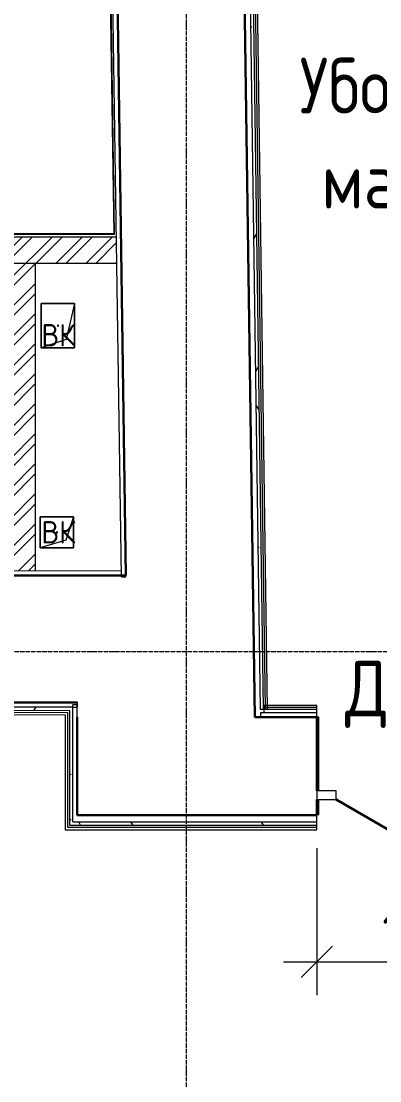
# Model space of a CAD drawing. Header units: millimetres. Extents: x 504091 to 2165846, y 135022 to 442887.
# Drawn here: x 1437857 to 1439468, y 315840 to 320595 of the extents above; entities that cross this region are included whole.
import ezdxf

# ---------------------------------------------------------------- set-up
doc = ezdxf.new("R2010")
doc.units = ezdxf.units.MM
doc.linetypes.add('ADSK_Линия сетки', pattern=[25, 20, -2.5, 0, -2.5])
doc.linetypes.add('осеваяX2', pattern=[4, 2.5, -0.5, 0.5, -0.5])
doc.layers.get('Defpoints').update_dxf_attribs({"color": 255})
for name, color, linetype, lineweight in [('Аннотация', 7, 'Continuous', 9), ('Двери', 7, 'Continuous', 20), ('Марки дверей', 7, 'Continuous', 20), ('Марки помещений', 7, 'Continuous', 20), ('Обобщенные модели', 7, 'Continuous', 18), ('Оси', 165, 'осеваяX2', 13), ('Перекрытие', 7, 'Continuous', 18), ('размеры', 7, 'Continuous', 9), ('Стены внутренние', 7, 'Continuous', 18), ('Стены несущие', 7, 'Continuous', 30), ('Стены отделка', 7, 'Continuous', 30), ('Стены штриховка', 7, 'Continuous', 18)]:
    doc.layers.add(name, color=color, linetype=linetype, lineweight=lineweight)
doc.styles.add('GOST Common_2', font='GOST_Common.ttf', dxfattribs={"width": 0.9, "height": 200})
doc.styles.add('GOST Common_4', font='GOST_Common.ttf', dxfattribs={"width": 0.9, "height": 200})
doc.styles.add('GOST Common_5', font='GOST_Common.ttf', dxfattribs={"height": 250})
doc.dimstyles.new('ADSK_Основной_2_мм', dxfattribs={"dimscale": 304.8, "dimtxt": 201.142999, "dimasz": 0.463911, "dimexe": 0.492126, "dimexo": 0.492126, "dimgap": 0.098425, "dimtad": 1, "dimrnd": 0.01, "dimdsep": 46, "dimtxsty": 'GOST Common_4', "dimblk1": 'OBLIQUE', "dimblk2": 'OBLIQUE', "dimsah": 1, "dimcen": 0.09, "dimdle": 0.492126, "dimazin": 2, "dimtfac": 1, "dimtdec": 4, "dimtix": 1, "dimtmove": 0, "dimatfit": 3, "dimfxl": 0, "dimtvp": 1, "dimtolj": 1, "dimtzin": 0, "dimlwd": 20, "dimlwe": 20, "dimarcsym": 0})
pattern_1 = [(0, (1400150.29, 304821.34), (406.4, 101.6), [33.528, -271.272, 33.528, -271.272, -1625.6]), (0, (1400150.29, 304821.34), (406.4, 101.6), [-609.6, 33.528, -576.072, 33.528, -271.272, -711.2]), (0, (1400150.29, 304821.34), (406.4, 101.6), [-1524, 33.528, -169.672, 33.528, -474.472]), (120, (1400302.69, 304872.14), (-291.18818, 301.15272), [33.528, -271.272, 33.528, -271.272, -1625.6]), (120, (1400302.69, 304872.14), (-291.18818, 301.15272), [-609.6, 33.528, -576.072, 33.528, -271.272, -711.2]), (120, (1400302.69, 304872.14), (-291.18818, 301.15272), [-1524, 33.528, -169.672, 33.528, -474.472]), (240, (1400353.49, 305075.34), (-115.21182, -402.75272), [33.528, -271.272, 33.528, -271.272, -1625.6]), (240, (1400353.49, 305075.34), (-115.21182, -402.75272), [-609.6, 33.528, -576.072, 33.528, -271.272, -711.2]), (240, (1400353.49, 305075.34), (-115.21182, -402.75272), [-1524, 33.528, -169.672, 33.528, -474.472])]

# ---------------------------------------------------------------- blocks, each defined once
blk = doc.blocks.new('GM_Отверстие прямоугольное _в плите_ - Отверстие-1433287-План 1-го этажа')
at = {"layer": 'Обобщенные модели'}
for p, q in [((-75, -69.3), (-75, 69.3)), ((-75, 69.3), (75, 69.3)), ((75, 69.3), (-75, 69.3)), ((-75, 69.3), (-75, -69.3)), ((-40.4, 34.6), (75, 69.3)), ((75, 69.3), (75, -69.3)), ((75, -69.3), (75, 69.3)), ((-75, -69.3), (-40.4, 34.6)), ((75, -69.3), (-75, -69.3)), ((-75, -69.3), (75, -69.3))]:
    blk.add_line(p, q, dxfattribs=at)
for start, end in [(360, 180), (180, 360), (60, 165), (300, 360), (195, 270)]:
    blk.add_arc((0, 0), 2.5, start, end, dxfattribs=at)
blk = doc.blocks.new('GM_Отверстие прямоугольное _в плите_ - Отверстие-1433288-План 1-го этажа')
at = {"layer": 'Обобщенные модели'}
for p, q in [((-75, -100), (-75, 100)), ((-75, 100), (75, 100)), ((75, 100), (-75, 100)), ((-75, 100), (-75, -100)), ((-37.5, 62.5), (75, 100)), ((75, 100), (75, -100)), ((75, -100), (75, 100)), ((-75, -100), (-37.5, 62.5)), ((75, -100), (-75, -100)), ((-75, -100), (75, -100))]:
    blk.add_line(p, q, dxfattribs=at)
for start, end in [(360, 180), (180, 360), (60, 165), (300, 360), (195, 270)]:
    blk.add_arc((0, 0), 2.5, start, end, dxfattribs=at)
blk = doc.blocks.new('АС_Дверь_Однопольная_Алюминиевая - 1030х2200 алюм ост с мат_плёнкой Д19л-4850105-План 1-го этажа')
at = {"layer": 'Двери'}
for p, q in [((-303, -110), (-390, -110)), ((-390, -110), (-390, -150)), ((-303, -150), (-303, -110)), ((640, -110), (553, -110)), ((553, -110), (553, -150)), ((640, -150), (640, -110)), ((-390, -150), (-303, -150)), ((553, -150), (640, -150))]:
    blk.add_line(p, q, dxfattribs=at)
at = {"layer": 'Двери', "lineweight": 30}
blk.add_line((-303, -150), (438.3, -578), dxfattribs=at)
blk = doc.blocks.new('_Oblique')
at = {"color": 0, "linetype": 'ByBlock', "lineweight": -2}
blk.add_line((-0.5, -0.5), (0.5, 0.5), dxfattribs=at)
blk = doc.blocks.new('*D2780')
at = {"layer": 'Defpoints', "color": 0, "lineweight": 20, "transparency": 16777216}
for p in [(1439184.9, 317034), (1440214.9, 317034), (1440214.9, 316374.1)]:
    blk.add_point(p, dxfattribs=at)
at = {"layer": 'размеры', "color": 0, "transparency": 16777216}
for p, q in [((1439184.9, 316884), (1439184.9, 316224.1)), ((1440214.9, 316884), (1440214.9, 316224.1)), ((1439034.9, 316374.1), (1440364.9, 316374.1))]:
    blk.add_line(p, q, dxfattribs=at)
at = {"layer": 'размеры', "color": 0, "transparency": 16777216, "xscale": 141.4, "yscale": 141.4, "zscale": 141.4, "rotation": 180}
blk.add_blockref('_Oblique', (1439184.9, 316374.1), dxfattribs=at)
at = {"layer": 'размеры', "color": 0, "transparency": 16777216, "xscale": 141.4, "yscale": 141.4, "zscale": 141.4}
blk.add_blockref('_Oblique', (1440214.9, 316374.1), dxfattribs=at)
at = {"layer": 'размеры', "color": 0, "lineweight": 20, "transparency": 16777216, "insert": (1439699.9, 316504.1), "char_height": 200, "width": 560.473, "attachment_point": 5, "style": 'GOST Common_4'}
blk.add_mtext('\\A1;1030', dxfattribs=at)

msp = doc.modelspace()

# ---------------------------------------------------------------- hatches: boundary and pattern name
at = {"layer": 'Стены внутренние', "lineweight": 9}
h = msp.add_hatch(dxfattribs=at)
h.set_pattern_fill('FP_12', color=256, style=0, pattern_type=2)
h.set_pattern_definition(pattern_1)
h.paths.add_polyline_path([(1438931.0219, 317508.2626), (1438946.0203, 317508.479), (1438839.1577, 324916.1405), (1438824.1592, 324915.9241), (1438926.4403, 317825.8571)])
h = msp.add_hatch(dxfattribs=at)
h.set_pattern_fill('FP_12', color=256, style=0, pattern_type=2)
h.set_pattern_definition(pattern_1)
h.paths.add_polyline_path([(1438088.6517, 317502.7573), (1438088.6517, 317517.7574), (1435190.3145, 317523.6532), (1435190.3145, 317508.6532), (1438073.6517, 317502.7879)])
h = msp.add_hatch(dxfattribs=at)
h.set_pattern_fill('FP_12', color=256, style=0, pattern_type=2)
h.set_pattern_definition(pattern_1)
h.paths.add_polyline_path([(1438088.6517, 316987.0006), (1438088.6517, 317502.7573), (1438073.6517, 317502.7573), (1438073.6517, 316987.0006)])
h = msp.add_hatch(dxfattribs=at)
h.set_pattern_fill('FP_12', color=256, style=0, pattern_type=2)
h.set_pattern_definition(pattern_1)
h.paths.add_polyline_path([(1441442.2159, 316987.0006), (1441639.3796, 316987.0006), (1441639.3796, 317002.0006), (1440214.8592, 317002.0006), (1440214.8592, 316987.0006), (1440914.4229, 316987.0006)])
h.paths.add_polyline_path([(1438118.9274, 316987.0006), (1439184.8592, 316987.0006), (1439184.8592, 317002.0006), (1438088.6517, 317002.0006), (1438088.6517, 316987.0006), (1438116.5041, 316987.0006)])
at = {"layer": 'Стены штриховка'}
h = msp.add_hatch(dxfattribs=at)
h.set_pattern_fill('ANSI32', color=256, scale=10)
h.set_pattern_definition([(45, (1368096.43, 304821.34), (-67.35192, 67.35192), []), (45, (1368141.33, 304821.34), (-67.35192, 67.35192), [])])
h.paths.add_polyline_path([(1436031.1889, 319628.3243), (1434801.6161, 319628.3243), (1434801.6161, 318893.2815), (1434801.6161, 318114.4451), (1434921.6161, 318114.201), (1434921.6161, 319508.3243), (1436031.1889, 319508.3243)])
h.paths.add_polyline_path([(1438284.7815, 319628.3243), (1437061.1889, 319628.3243), (1437061.1889, 319583.3243), (1437061.1889, 319508.3243), (1437786.6792, 319508.3243), (1438286.5592, 319508.3243)])
h.paths.add_polyline_path([(1437921.6792, 319508.3243), (1437801.6792, 319508.3243), (1437801.6792, 318128.3424), (1437921.6792, 318128.0983)])

# ---------------------------------------------------------------- linework, layer by layer
at = {"layer": 'Оси', "linetype": 'ADSK_Линия сетки'}
for p, q in [((1438599.8592, 300125.6614), (1438599.8592, 327246.5113)), ((1390035.5654, 317766.3441), (1456265.2939, 317766.3441))]:
    msp.add_line(p, q, dxfattribs=at)
at = {"layer": 'Перекрытие'}
for p, q in [((1439193.7939, 317472.0006), (1439184.8592, 317472.0006)), ((1439193.7939, 317142.0006), (1439193.7939, 317472.0006)), ((1439193.7939, 317087.5035), (1439184.8592, 317087.5035)), ((1439193.7939, 317032.0006), (1439193.7939, 317102.0006))]:
    msp.add_line(p, q, dxfattribs=at)
at = {"layer": 'Стены несущие'}
for p, q in [((1438228.5426, 324954.3765), (1438327.3187, 318107.2731)), ((1438906.5424, 317472.0006), (1438798.4833, 324962.5984)), ((1438327.3187, 318107.2731), (1434789.6161, 318114.4696)), ((1434700.3436, 317544.65), (1438110.3873, 317537.7132)), ((1438108.6517, 317472.0006), (1438108.6517, 317032.0006)), ((1438906.5424, 317472.0006), (1439184.8592, 317472.0006)), ((1439184.8592, 317142.0006), (1439184.8592, 317472.0006)), ((1439184.8592, 317032.0006), (1439184.8592, 317102.0006)), ((1438108.6517, 317032.0006), (1439184.8592, 317032.0006))]:
    msp.add_line(p, q, dxfattribs=at)
at = {"layer": 'Стены отделка', "lineweight": 9}
for p, q in [((1438823.9178, 324932.6621), (1438931.0219, 317508.2626)), ((1438964.0184, 317508.7386), (1438857.3972, 324899.6621)), ((1438234.7859, 322193.0739), (1438272.6024, 319640.3243)), ((1438307.3968, 318101.7122), (1438246.6095, 322205.0739)), ((1438327.3946, 318102.0084), (1438266.6117, 322205.0739)), ((1438272.6024, 319640.3243), (1437061.1889, 319640.3243)), ((1438286.1889, 319508.3243), (1437786.6792, 319508.3243)), ((1437921.6792, 318127.9079), (1437921.6792, 319508.3243)), ((1438307.8094, 318127.3128), (1434921.6161, 318134.2011)), ((1435197.7751, 318113.6393), (1438307.7687, 318107.3129)), ((1438307.3968, 318101.7122), (1438327.3946, 318102.0084)), ((1438307.7687, 318107.3129), (1438307.8094, 318127.3128)), ((1438110.3466, 317517.7132), (1438110.3873, 317537.7132)), ((1434700.7492, 317489.649), (1438053.6517, 317482.8285)), ((1438053.6517, 317482.8285), (1438053.6517, 316967.0006)), ((1438108.6517, 317527.7167), (1438088.6517, 317527.7167)), ((1438088.6517, 317002.0006), (1438088.6517, 317527.7167)), ((1438088.6517, 317517.7574), (1438110.3466, 317517.7132)), ((1438108.6517, 317472.0006), (1438108.6517, 317527.7167)), ((1438931.0219, 317508.2626), (1438964.0184, 317508.7386)), ((1438947.5202, 317492.0006), (1438931.2565, 317492.0006)), ((1438931.2565, 317492.0006), (1438931.545, 317472.0006)), ((1439184.8592, 317525.0006), (1438947.5202, 317525.0006)), ((1438947.5202, 317525.0006), (1438947.5202, 317492.0006)), ((1439184.8592, 317472.0006), (1439184.8592, 317525.0006)), ((1439184.8592, 316967.0006), (1439184.8592, 317032.0006)), ((1438053.6517, 316967.0006), (1439184.8592, 316967.0006))]:
    msp.add_line(p, q, dxfattribs=at)
at = {"layer": 'Стены штриховка'}
for p, q in [((1438946.0203, 317508.479), (1438839.1357, 324917.6621)), ((1438955.0194, 317508.6088), (1438848.2665, 324908.6621)), ((1438236.7565, 322195.0739), (1438274.6323, 319638.3243)), ((1438274.6323, 319638.3243), (1437061.1889, 319638.3243)), ((1437061.1889, 319628.3243), (1438284.7815, 319628.3243)), ((1434700.7716, 317500.649), (1438064.6517, 317493.8062)), ((1434700.7899, 317509.649), (1438073.6517, 317502.7879)), ((1434701.3029, 317524.648), (1438088.6517, 317517.7574)), ((1438088.6517, 317517.7574), (1434701.3029, 317524.648)), ((1438064.6517, 317493.8062), (1438064.6517, 316978.0006)), ((1438073.6517, 317502.7879), (1438073.6517, 316987.0006)), ((1439184.8592, 317516.0006), (1438947.5202, 317516.0006)), ((1439184.8592, 317507.0006), (1438947.5202, 317507.0006)), ((1439184.8592, 317492.0006), (1438947.5202, 317492.0006)), ((1438064.6517, 316978.0006), (1439184.8592, 316978.0006)), ((1438073.6517, 316987.0006), (1439184.8592, 316987.0006)), ((1438088.6517, 317002.0006), (1439184.8592, 317002.0006))]:
    msp.add_line(p, q, dxfattribs=at)

# ---------------------------------------------------------------- block references
at = {"layer": 'Двери'}
msp.add_blockref('АС_Дверь_Однопольная_Алюминиевая - 1030х2200 алюм ост с мат_плёнкой Д19л-4850105-План 1-го этажа', (1439574.8592, 317252.0006), dxfattribs=at)
at = {"layer": 'Обобщенные модели', "rotation": 180}
for name, p in [('GM_Отверстие прямоугольное _в плите_ - Отверстие-1433288-План 1-го этажа', (1438021.6792, 319229.1008)), ('GM_Отверстие прямоугольное _в плите_ - Отверстие-1433287-План 1-го этажа', (1438017.1597, 318301.7036))]:
    msp.add_blockref(name, p, dxfattribs=at)

# ---------------------------------------------------------------- texts
at = {"layer": 'Аннотация', "color": 251, "lineweight": 9, "true_color": 0x4b4b4b, "char_height": 100, "width": 156.348, "attachment_point": 1, "line_spacing_factor": 1.022766, "style": 'GOST Common_5'}
for insert in [(1437947.2179, 319236.2558), (1437947.2179, 318351.928)]:
    msp.add_mtext('\\pt360,720,1080,1440,1800,2160,2520,2880,3240,3600,3960,4320,4680,5040,5400,5760,6120,6480,6840,7200,7560,7920,8280,8640,9000,9360,9720,10080,10440,10800,11160,11520;ВК', dxfattribs=dict(at, insert=insert))
at = {"layer": 'Марки дверей', "lineweight": 9, "insert": (1439696.2518, 317574.5944), "char_height": 250, "width": 803.7, "attachment_point": 5, "line_spacing_factor": 1.022766, "style": 'GOST Common_2'}
msp.add_mtext('\\pt450,900,1350,1800,2250,2700,3150,3600,4050,4500,4950,5400,5850,6300,6750,7200,7650,8100,8550,9000,9450,9900,10350,10800,11250,11700,12150,12600,13050,13500,13950,14400;Д-19л', dxfattribs=at)
at = {"layer": 'Марки помещений', "lineweight": 9, "insert": (1439921.2873, 320092.9559), "char_height": 250, "width": 1981.40881, "attachment_point": 5, "line_spacing_factor": 1.022766, "style": 'GOST Common_2'}
msp.add_mtext('\\pt450,900,1350,1800,2250,2700,3150,3600,4050,4500,4950,5400,5850,6300,6750,7200,7650,8100,8550,9000,9450,9900,10350,10800,11250,11700,12150,12600,13050,13500,13950,14400;Уборная для мальчиков', dxfattribs=at)

# ---------------------------------------------------------------- dimensions: what is measured, and where the dimension line sits
at = {"layer": 'размеры', "lineweight": 20}
dim = msp.add_linear_dim(base=(1440214.8592, 316374.1294), p1=(1439184.8592, 317033.9575), p2=(1440214.8592, 317033.9575), dimstyle='ADSK_Основной_2_мм', override={"dimpost": '<>', "dimfxl": 1030, "dimlwd": 65535, "dimlwe": 65535}, dxfattribs=at)
dim.commit()
dim.dimension.update_dxf_attribs({"geometry": '*D2780', "text_midpoint": (1439699.8592, 316504.1294)})

doc.saveas('drawing.dxf')
